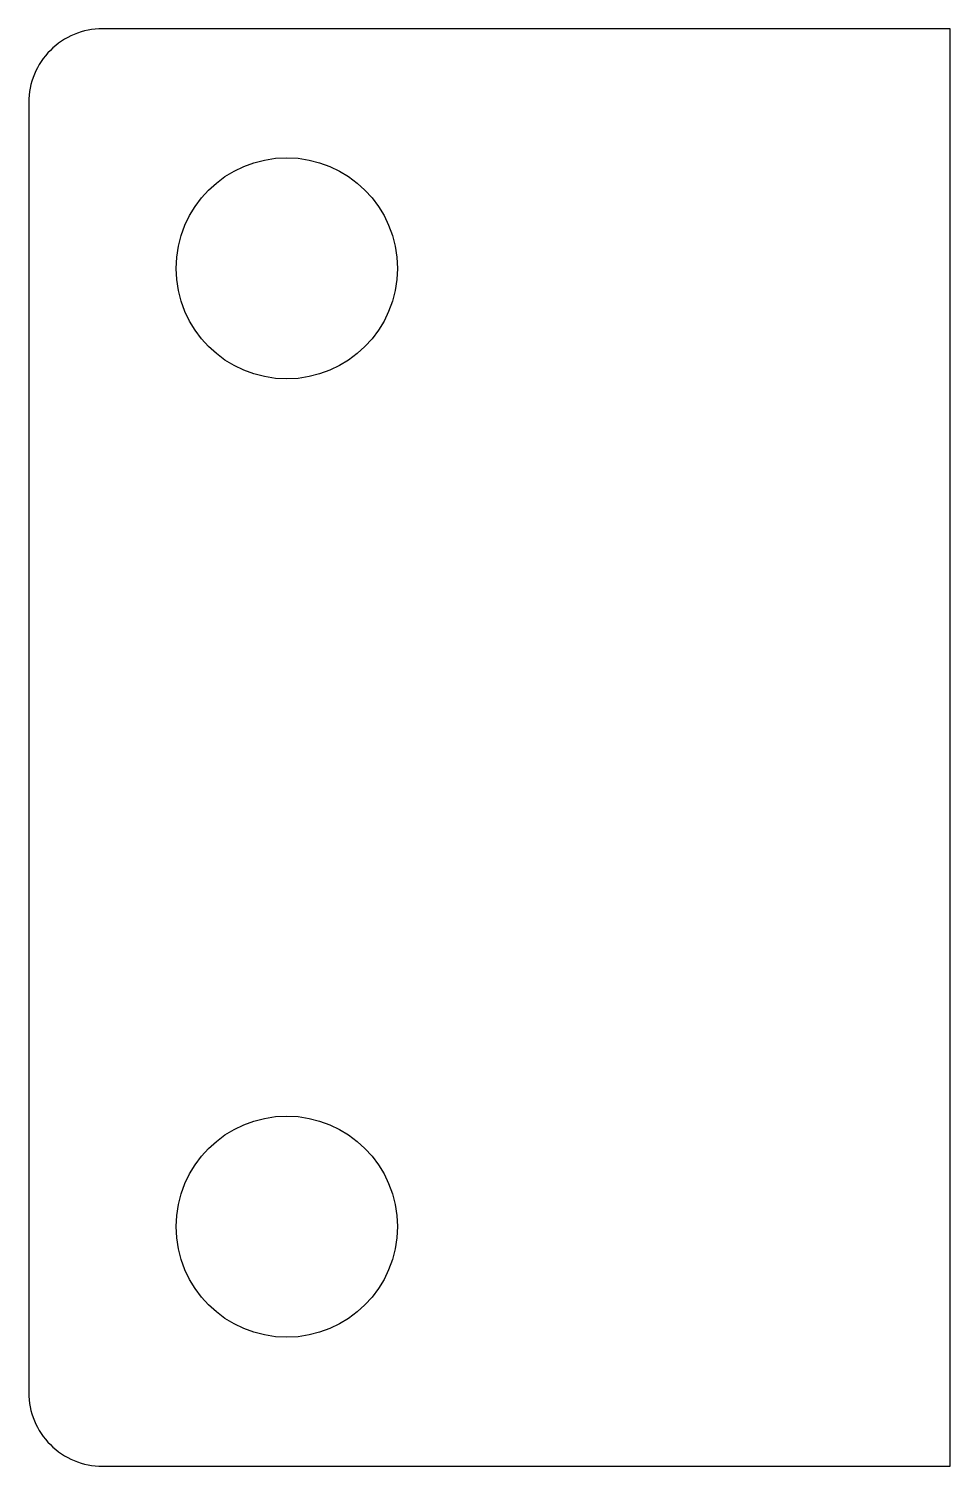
# Model space of a CAD drawing. Header units: inches. Extents: x 0 to 25, y 0 to 39.
import ezdxf

# ---------------------------------------------------------------- set-up
doc = ezdxf.new("R2010")
doc.units = ezdxf.units.IN

# ---------------------------------------------------------------- blocks, each defined once
blk = doc.blocks.new('HL044-1')
at = {"color": 1}
blk.add_lwpolyline([(2, 0), (25, 0), (25, 39), (2, 39, 0.414214), (0, 37), (0, 2, 0.414214)], format="xyb", close=True, dxfattribs=at)
for centre in [(7, 32.5), (7, 6.5)]:
    blk.add_circle(centre, 3, dxfattribs=at)

msp = doc.modelspace()

# ---------------------------------------------------------------- block references
msp.add_blockref('HL044-1', (0, 0))

doc.saveas('drawing.dxf')
